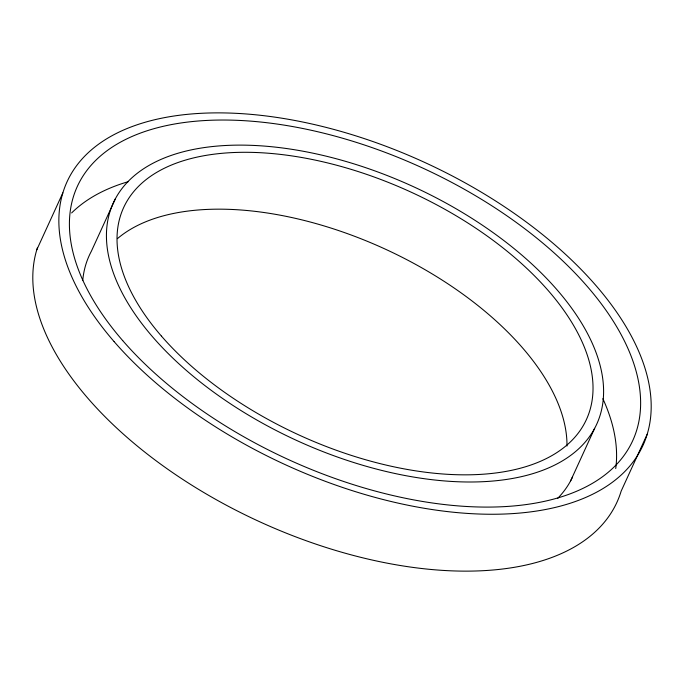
<?xml version="1.0" encoding="UTF-8"?>
<svg xmlns="http://www.w3.org/2000/svg" width="684" height="684" viewBox="0 0 684 684"><rect width="100%" height="100%" fill="white"/><g stroke="black" fill="none" stroke-linecap="round" stroke-linejoin="round"><path stroke-width="1.03" d="M36.799 249.754L62.843 192.879M115.382 198.796L91.34 251.293A265.811 139.673 24.6 0 0 82.738 280.56M570.627 480.835L594.661 428.329A265.811 139.673 24.6 0 0 292.41 149.403A265.811 139.673 24.6 0 0 177.985 362.947A265.811 139.673 24.6 0 0 594.661 428.329M647.201 434.246L621.158 491.121A316.709 166.426 24.6 0 1 278.619 530.032A316.709 166.426 24.6 0 1 37.44 247.736M117.392 238.673A254.499 133.731 24.6 0 1 385.887 249.412A254.499 133.731 24.6 0 1 566.976 446.045M71.632 212.946A305.397 160.475 24.6 0 1 128.301 181.662M602.861 398.687A305.397 160.475 24.6 0 1 615.728 468.557M572.482 477.124A265.811 139.673 24.6 0 1 557.776 498.26M114.117 341.615A316.709 166.426 24.6 0 0 624.689 471.635A316.709 166.426 24.6 0 0 326.259 127.438A316.709 166.426 24.6 0 0 114.117 341.615M161.433 336.101A254.499 133.731 24.6 0 0 571.721 440.59A254.499 133.731 24.6 0 0 331.911 163.998A254.499 133.731 24.6 0 0 161.433 336.101M122.718 340.615A305.397 160.475 24.6 0 0 615.061 465.992A305.397 160.475 24.6 0 0 327.285 134.081A305.397 160.475 24.6 0 0 122.718 340.615"/></g></svg>
